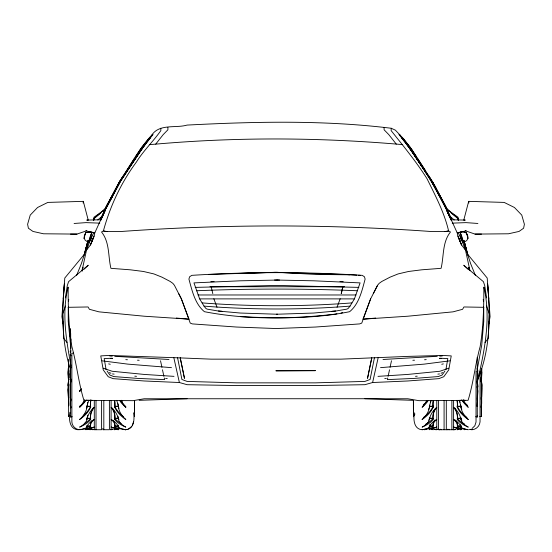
<?xml version="1.0" encoding="UTF-8"?>
<svg xmlns="http://www.w3.org/2000/svg" width="552" height="552" viewBox="0 0 552 552"><rect width="100%" height="100%" fill="white"/><g stroke="black" fill="none" stroke-linecap="round" stroke-linejoin="round"><path stroke-width="0.83" d="M68.262 307.05L68.241 321.416L70.877 348.422M481.599 403.422L481.572 388.153M477.542 398.033L477.784 385.068L477.232 380.908M481.772 383.688L481.599 395.784L481.137 398.102M481.689 397.054L481.855 385.441L481.116 380.411M70.276 328.964L70.111 335.989L70.973 340.101M70.194 335.989L70.359 328.964M477.542 377.74L477.784 370.716L477.273 368.246M481.855 368.888L481.599 376.133L481.061 377.72M70.111 333.056L70.214 329.199M70.194 333.056L70.297 329.199M477.542 379.824L477.701 373.649M481.855 371.917L481.599 378.279L481.061 379.748M119.377 181.822C130.113 166.29 138.635 149.026 151.69 135.205C159.418 123.434 175.543 128.444 187.087 125.083C255.031 121.585 323.555 119.956 391.216 128.257L391.147 130.624C403.533 146.266 416.346 161.757 427.048 178.751C435.356 195.691 444.305 212.382 448.597 230.915L450.46 231.985C442.166 242.404 444.015 256.1 441.089 268.327L421.645 269.818L408.604 271.467L398.109 273.923L390.091 277.145L381.818 281.458L379.134 283.369L377.596 285.26L370.613 298.894L362.988 319.166L407.831 316.213L453.054 311.845L462.569 309.306L463.949 306.967L483.793 307.312M68.71 415.194L68.62 416.629L68.62 359.283M72.243 416.719L70.601 417.022L70.684 415.628M134.529 414.876L134.446 416.712L134.446 400.414M104.983 210.402L105.066 209.042L107.764 203.819L107.254 204.757M104.977 210.415L105.391 208.38M70.677 369.75L69.814 367.391C61.369 340.184 62.1 311.756 64.411 283.735L61.914 316.689L63.225 324.072M83.131 203.019L83.311 201.356L47.838 202.411L37.564 207.49L30.236 215.094L27.6 224.278L28.4 228.231L32.975 231.44L43.518 233.786L76.963 234.096L86.74 230.757M68.717 384.834L68.124 389.815L68.696 405.748M68.703 385.662L68.206 389.815L68.779 405.748M70.401 388.594L70.276 404.209L70.932 407.969M70.387 389.401L70.359 404.209L70.884 407.217M488.775 324.072L490.086 316.689L487.202 278.022L467.834 254.513L463.963 240.562M68.758 378.886L68.124 383.688L68.372 397.054M68.738 379.686L68.206 383.688L68.372 395.784M70.194 385.068L70.966 379.245M133.515 421.811L132.273 425.647M68.124 385.441L68.731 381.246M68.206 385.441L68.696 382.087M70.428 385.144L70.276 398.033M70.587 383.516L70.946 381.073M68.524 301.144L68.779 299.46M65.357 297.963L67.268 285.708L68.572 281.679L88.244 265.229L84.07 269.203M445.899 369.647L447.824 358.552L439.709 358.227M477.149 406.465L477.701 391.009L477.225 386.986M477.225 406.465L477.784 391.009L477.204 386.179M481.006 407.3L481.689 403.422L481.654 388.153M477.149 370.019L481.737 345.097L483.759 321.416L483.738 307.05M105.494 208.194L104.935 211.085L103.824 213.376M374.422 357.793L370.088 379.479L364.913 381.411L315.461 382.853L236.539 382.853L187.087 381.411L181.912 379.479L177.578 357.793L109.096 355.447L100.761 355.902L103.258 369.909L108.226 376.726L113.146 378.644L144.169 380.977L179.379 382.522L187.087 384.696L236.539 385.517L315.461 385.517L364.913 384.696L372.621 382.522L407.831 380.977L438.854 378.644L443.773 376.726L448.741 369.909L451.239 355.902L442.904 355.447L407.831 356.392L340.86 359.152L211.14 359.152L177.578 357.793M477.238 398.302L477.701 385.068L477.156 380.908M477.169 399.048L477.625 396.798M477.169 400.221L477.625 398.033M481.137 399.303L481.599 397.054L481.855 383.688L481.027 378.086M68.758 365.838L68.179 371.303M68.683 366.597L68.206 368.888L68.372 376.133M70.973 366.597L70.111 370.716L70.276 377.74M70.877 367.425L70.194 370.716L70.359 377.74L70.884 379.279L70.111 385.068L70.359 398.033L70.96 400.945M82.069 270.508L86.512 250.118L92.032 235.732L94.378 232.337M387.745 377.968L387.394 379.61L414.455 378.396L438.302 376.561L442.083 375.043L444.946 370.999M388.104 376.333L389.526 369.778M390.057 367.315L391.478 360.76M372.621 382.522L378.168 357.696M477.176 382.75C484.263 351.783 491.432 318.663 483.856 287.171C483.842 307.002 483.407 326.97 480.13 346.663C475.217 364.327 473.443 382.895 468.089 400.324L418.913 400.669L407.831 398.765L364.913 398.723L144.169 398.765L133.087 400.669L83.911 400.324C78.556 382.895 76.783 364.327 71.87 346.663C68.593 326.97 68.158 307.002 68.144 287.171C61.458 312.908 66.337 340.163 70.973 365.866M85.429 250.615L87.996 240.589M93.343 219.71L93.985 217.205L105.391 209.208M465.26 230.757L475.037 234.096L508.482 233.786L519.025 231.44L523.6 228.231L524.4 224.278L521.764 215.094L514.436 207.49L504.162 202.411L468.689 201.356L463.749 220.179L465.232 220.089L450.839 219.765M90.687 240.72L92.032 235.732M85.436 250.622L88.127 240.707M100.788 213.065L94.192 218.399L93.736 220.034L94.192 218.399L104.714 208.994M84.042 255.259L87.871 241.334M88.037 240.562L84.166 254.513L64.798 278.022L63.204 298.763M93.736 220.041L94.192 218.399M68.8 369.461L68.124 371.917L68.289 378.279L68.834 379.748M277.028 280.071L240.327 280.802L193.959 282.886L199.638 298.887L204.033 306.112L205.903 308.451L207.11 309.12L218.406 311.052L240.327 313.039L277.028 314.226L313.722 313.039L335.644 311.052L346.939 309.12L348.146 308.451L350.023 306.112L354.418 298.887L360.097 282.886L313.722 280.802L274.523 280.009M91.515 234L92.039 232.309L88.969 232.082L85.663 232.661L85.187 234.283L85.712 232.647L89.044 231.992L92.115 232.199M89.465 240.92L90.19 238.457M85.346 233.662C82.848 237.491 84.27 241.334 89.141 242.1M83.911 238.574L85.712 232.647M88.686 241.334L81.337 263.718L76.576 275.517M89.189 239.734L90.963 234.11M91.805 232.737L88.658 242.528M104.597 211.161L104.535 211.526M477.094 379.279L477.625 377.74M65.44 305.98L62.645 314.088L63.825 338.493L66.985 342.509M70.276 354.584L70.111 355.046L71.139 355.771M70.194 355.046L70.359 354.584M370.613 298.894L361.76 323.086L359.669 323.907L315.461 327.039L276 328.53L236.539 327.039L192.331 323.907L190.24 323.086L181.387 298.894L174.404 285.26L172.866 283.369L170.182 281.458L161.909 277.145L153.891 273.923L143.396 271.467L130.355 269.818L110.911 268.327C107.985 256.1 109.834 242.404 101.54 231.985L103.403 230.915L107.412 231.619M477.853 379.21C490.473 348.981 490.431 315.806 487.588 283.735L488.796 298.763M477.094 381.253L477.625 379.824L477.784 373.649L477.121 371.268M481.144 379.748L481.689 378.279M337.037 307.25L340.191 298.798M86.512 250.118L90.411 244.998L94.661 234.255M100.526 219.482L105.46 208.29L119.66 181.491M93.702 237.077L90.411 244.998L93.109 238.781M102.051 217.778L105.618 209.16L121.82 179.089L126.442 172.1M104.818 210.602L105.149 209.822M100.954 219.979L105.611 209.098L112.401 196.547M91.929 241.307L92.591 239.803M93.247 238.305L94.233 236.063M105.308 209.456L110.779 198.064M105.577 208.856L107.274 205.172M94.482 233.537L105.625 209.173M100.471 219.661L105.563 208.69L120.881 180.083M100.947 218.53L105.556 208.649L120.778 180.207L146.142 142.54L142.14 146.922L135.702 156.513M107.923 203.812L110.324 198.941M100.471 220.255L101.961 217.198M105.618 207.925L107.04 205.178M105.701 207.773L106.087 207.014M373.304 293.65L377.596 285.26M106.35 206.503L108.22 202.915M108.088 203.164L108.682 202.046M105.218 208.897L119.743 181.394L123.124 176.116M119.418 181.767L108.606 202.198M105.563 208.732L120.985 179.966L146.142 142.54M413.372 400.483L413.448 416.712L414.966 413.931M83.138 267.292L82.31 268.803L82.31 271.122M447.106 429.725L447.582 429.214M121.585 179.503L142.816 147.529L153.049 134.495L151.69 135.205M119.605 181.553L134.667 158.12M121.378 179.848L145.838 143.016M140.546 150.868L150.158 137.959L148.771 138.662L138.38 152.324M160.784 128.257L160.853 130.624C153.194 141.471 143.416 150.724 136.358 162.109C121.109 182.664 110.083 206.241 103.403 230.915L105.77 231.536L120.736 231.523C224.071 224.091 327.929 224.091 431.264 231.523L446.23 231.536L448.597 230.915L444.588 231.619M149.261 144.631L155.712 144.134L163.199 134.619L167.898 129.796L167.898 127.395M485.015 342.509L488.175 338.493L489.355 314.088L486.56 305.98M145.97 142.809L149.896 138.09M131.686 426.482L128.492 428.973M460.485 234L459.961 232.309C467.572 228.528 471.843 241.39 462.859 242.1M97.801 219.958L102.258 216.087M71.139 350.934L70.111 351.652L70.359 352.114M472.036 428.531L474.83 425.771L476.031 422.045L476.031 371.006M441.062 373.262L442.614 372.579M448.741 368.191L439.909 371.254L407.831 374.428L377.989 376.361M126.539 429.594C134.308 428.559 134.605 418.692 133.543 412.82M127.74 429.352L125.525 429.725A55.062 6.693 0 0 1 122.958 429.332M441.752 364.279L443.339 363.899M457.097 232.916L466.143 230.826M336.913 313.812L335.271 314.136C291.877 319.084 247.434 320.015 204.412 311.694C194.939 303.959 192.027 290.469 188.922 279.091L189.591 276.78L191.841 275.344C248.579 271.75 305.47 271.75 362.209 275.344L364.458 276.78L365.127 279.091C362.022 290.469 359.117 303.959 349.644 311.694C313.75 318.973 276.745 318.483 240.327 316.613M341.019 312.998L342.661 312.673M449.901 360.829L424.177 364.127L380.528 367.646M469.49 429.332A55.062 6.693 0 0 0 472.036 429.725C476.176 429.511 479.805 425.965 480.047 421.811L480.047 371.758M447.465 211.526L447.403 211.161M437.874 374.118L439.509 373.939M350.023 306.112C301.489 309.941 252.561 309.941 204.033 306.112M332.062 311.3L335.644 310.976M363.195 319.166L375.691 318.055M155.712 144.134C237.905 136.917 320.567 137.413 402.739 144.631M351.893 302.91C302.11 306.657 251.94 306.657 202.156 302.91M415.511 376.319L417.222 376.181M68.206 307.312L88.051 306.967L89.431 309.306L98.946 311.845L144.169 316.213L189.012 319.166L181.387 298.894L178.696 293.65M424.557 359.752L426.206 359.628M439.413 358.641L441.062 358.524M74.099 223.47L85.981 222.628L99.76 223.132M459.885 232.199L462.955 231.992L466.288 232.647L466.813 234.283L466.337 232.661M437.26 356.316L382.998 359.483M439.758 356.143L442.255 355.978M412.848 360.277L414.524 360.201M196.395 290.766C250.118 288.517 303.938 288.517 357.655 290.766M195.215 287.385L277.028 285.412L358.841 287.385M384.744 378.479L386.372 378.417M187.087 398.723L139.145 400.324M452.24 223.132L466.019 222.628L477.901 223.47M208.339 274.468L274.972 272.302L346.138 274.599M210.85 281.692L214.093 281.617M277.456 314.136L276.593 314.136M235.559 273.468L277.028 272.302L316.344 274.447L349.858 274.806M101.161 219.765L86.767 220.089L88.251 220.179L83.311 201.356M459.457 400.49L464.97 400.324L459.809 400.324M356.047 294.975L198.009 294.975M70.456 234.11L76.963 234.096M209.995 286.75L344.558 286.75M199.638 298.887L354.418 298.887M188.805 319.166L176.309 318.055M73.637 353.183L71.87 353.183L71.87 422.045C72.084 425.371 74.492 428.373 77.666 429.352M92.191 400.324L87.03 400.324L92.543 400.49M412.855 400.324L364.913 398.723M79.633 419.479A51.674 30.015 0 0 0 90.611 407.307L90.631 406.237L86.961 406.237L86.961 407.307A45.712 26.551 0 0 1 79.626 419.472M125.78 419.479A51.674 30.015 0 0 1 114.802 407.307L114.781 406.237L118.452 406.237M429.221 407.321A45.712 26.551 0 0 0 429.428 406.237L433.12 406.237L433.12 407.307A40.689 31.381 0 0 1 433.341 400.531M468.268 419.479A51.674 30.015 0 0 1 457.291 407.307L457.27 406.237L460.941 406.237A45.712 26.551 0 0 0 461.161 407.321M116.644 400.359A44.339 34.196 0 0 1 118.445 407.307L118.452 406.513L114.781 406.513A40.689 31.381 0 0 0 114.754 401.09M118.473 419.472A46.906 16.857 0 0 0 125.78 427.124A52.771 18.968 0 0 1 114.809 419.465L114.781 418.223L118.452 418.223M429.221 418.906A46.906 16.857 0 0 0 429.421 418.223L433.12 418.223M461.168 418.906A46.906 16.857 0 0 1 460.961 418.223L457.27 418.223A52.771 18.968 0 0 0 464.646 424.157M433.12 418.402L429.449 418.402A45.712 26.551 0 0 1 429.67 417.319M457.27 418.402L460.941 418.402A45.712 26.551 0 0 0 460.72 417.319M118.452 425.827L114.781 425.875A43.387 15.594 0 0 0 113.519 420.679M429.449 425.875L433.12 425.827M460.941 425.875L457.27 425.827A53.406 6.493 0 0 0 461.582 427.213M118.204 428.559A53.406 6.493 0 0 0 114.809 429.725L114.781 428.386L116.983 428.386L114.781 428.435A44.112 5.361 0 0 0 114.747 427.545M457.27 428.386L459.471 428.386L457.27 428.435A53.406 6.493 0 0 1 457.829 428.152M94.827 429.725L101.596 429.725L101.596 400.635M455.145 429.725L438.509 429.725L438.509 400.635M475.037 234.096L481.544 234.11M277.028 279.961L279.533 280.043M112.291 358.227L104.176 358.552L106.101 369.647M339.963 281.617L343.206 281.727M165.628 378.417L167.256 378.479M171.472 367.646L127.822 364.127L102.099 360.829M137.476 360.201L139.152 360.277M174.011 376.361L144.169 374.428L112.09 371.254L103.258 368.191M347.788 274.689L356.861 275.172M358.51 275.255L360.159 275.344M169.002 359.483L114.74 356.316M109.745 355.978L112.242 356.143M110.938 358.524L112.587 358.641M125.794 359.628L127.443 359.752M134.778 376.181L136.489 376.319M218.406 310.976L221.987 311.3M112.491 373.939L114.126 374.118M433.085 427.117A53.406 6.493 0 0 1 422.128 429.725C413.731 429.228 413.241 419.071 414.359 412.82M77.922 429.725C69.276 429.194 68.793 418.74 69.931 412.296M479.66 416.318L481.351 416.629L481.351 404.057M475.658 416.719L477.301 417.022L477.218 357.254M85.857 230.826L94.903 232.916M108.661 363.899L110.248 364.279M440.655 429.187L441.358 429.725M109.386 372.579L110.938 373.262M391.216 128.257L395.384 130.168L403.947 139.201L411.481 148.992L425.074 170.126M400.31 135.205L398.951 134.495L409.184 147.529L430.415 179.503M446.609 209.208L458.015 217.205L458.657 219.71M451.529 219.661L446.437 208.69L431.015 179.966L405.858 142.54L409.86 146.922L416.298 156.513M448.928 429.214L449.397 429.725M451.212 213.065L457.808 218.399L458.263 220.041L457.808 218.399L447.286 208.994M449.742 216.087L454.199 219.958M467.93 269.203L463.756 265.229L483.428 281.679L484.732 285.708L486.643 297.963M402.104 138.09L406.031 142.809M396.288 144.134L388.801 134.619L384.102 129.796L384.102 127.395M469.931 270.508L465.488 250.118L461.569 244.978L458.891 238.781M413.62 152.324L403.229 138.662L401.842 137.959L411.454 150.868M406.162 143.016C423.101 167.428 439.468 192.524 451.046 219.979M107.053 370.999L109.917 375.043L113.698 376.561L137.545 378.396L164.606 379.61L164.255 377.968M457.622 232.337L459.968 235.732L465.488 250.118M405.858 142.54L431.222 180.207M425.557 172.1L430.18 179.089L446.375 209.173L457.518 233.537M417.333 158.12L432.623 181.822M428.876 176.116C437.391 189.998 444.96 204.544 451.474 219.482M442.925 201.307L434.417 185.196M431.119 180.083L446.437 208.69M442.89 201.238L446.934 209.042L447.023 210.415M432.582 181.767L435.99 188.211M432.34 181.491L446.782 208.897M443.78 202.915L445.492 206.193M444.436 204.171L446.299 207.773M445.547 206.303L446.823 208.808M448.176 213.376L447.065 211.085L446.506 208.194M450.039 217.198L451.529 220.255M444.077 203.812L441.221 198.064L446.692 209.456M446.444 208.649L451.053 218.53M445.347 206.489L446.423 208.856M457.767 236.063L458.753 238.305M459.409 239.803L461.589 244.998L458.298 237.077M446.851 209.822L447.182 210.602M449.942 217.709L446.382 209.16L449.949 217.778M475.424 275.517L470.663 263.718L463.314 241.334M457.339 234.255L460.071 241.307M213.859 298.798L217.019 307.25M70.884 381.253L70.359 379.824L70.194 373.649M70.801 381.253L70.276 379.824L70.111 373.649M68.834 377.72L68.234 373.718M463.342 242.528L460.195 232.737M461.037 234.11L462.811 239.734M468.089 238.574L466.288 232.647M461.81 238.457L462.535 240.92M464.128 241.334L467.958 255.259M457.808 218.399L458.257 220.048M463.873 240.707L466.564 250.622M459.968 235.732L461.313 240.72M464.004 240.589L466.571 250.615M211.174 286.647L212.803 293.623M173.832 357.696L179.379 382.522M160.522 360.76L161.943 367.315M162.474 369.778L163.896 376.333M477.19 368.246L477.701 370.716M68.289 397.054L68.752 399.303M70.359 396.798L70.96 399.8M68.289 395.784L68.752 398.102M469.4 270.349L468.862 267.292L469.007 269.666M483.221 299.46L483.476 301.144M481.033 380.411L481.406 382.922M477.19 382.702L477.784 386.766M477.232 383.516L477.701 386.766M468.689 201.356L468.869 203.019M446.934 209.042L447.017 210.402M481.351 416.629L481.268 368.584M477.218 415.628L477.301 417.022M68.206 371.917L68.372 378.279M481.351 378.658L481.351 382.012M460.941 406.237L460.941 407.307A45.712 26.551 0 0 0 468.268 419.472M460.941 418.223L460.941 419.472A46.906 16.857 0 0 0 468.268 427.124A52.771 18.968 0 0 1 457.297 419.465A42.138 24.474 0 0 0 453.606 407.307A45.712 26.551 0 0 1 460.927 419.472M460.941 425.827L460.941 427.117A46.906 16.857 0 0 0 453.613 419.465A43.387 15.594 0 0 1 457.256 427.117A53.406 6.493 0 0 0 468.262 429.725A47.596 5.782 0 0 1 460.968 427.117M453.599 400.635L453.599 429.725A47.596 5.782 0 0 0 455.524 429.332M451.881 400.635L451.881 429.725M446.306 400.635L446.306 429.725M444.084 400.635L444.084 429.725M436.784 400.635L436.784 429.725A47.596 5.782 0 0 1 434.859 429.332M429.449 406.237L429.449 407.307A45.712 26.551 0 0 1 422.114 419.472M429.449 418.223L429.449 419.472A46.906 16.857 0 0 1 422.121 427.124A52.771 18.968 0 0 0 433.092 419.465M422.121 429.725A47.596 5.782 0 0 0 429.421 427.117L429.449 425.827A47.596 5.782 0 0 1 429.214 426.061M413.448 400.483L413.448 416.712M134.529 400.414L134.529 415.325M120.053 401.214A50.411 38.881 0 0 0 125.787 407.314L125.794 406.513A50.411 38.881 0 0 1 120.053 400.421M118.48 427.117A47.596 5.782 0 0 0 125.773 429.725A53.406 6.493 0 0 1 114.809 427.117L114.781 425.827A53.406 6.493 0 0 0 119.094 427.213M111.111 400.635L111.111 429.725A47.596 5.782 0 0 0 113.036 429.332M109.393 400.635L109.393 429.725L102.865 429.725L102.865 428.38M103.817 400.635L103.817 429.725M96.02 400.635L96.02 429.725M94.295 400.635L94.295 429.725A47.596 5.782 0 0 1 92.37 429.332M90.631 425.827L90.631 427.117A43.387 15.594 0 0 1 94.288 419.472A46.906 16.857 0 0 0 86.981 427.117A47.596 5.782 0 0 1 79.633 429.725A53.406 6.493 0 0 0 90.597 427.117M86.961 419.472L86.961 418.223L90.631 418.223L90.631 419.472A42.138 24.474 0 0 1 94.295 407.307A45.712 26.551 0 0 0 86.974 419.472A46.906 16.857 0 0 1 79.633 427.124A52.771 18.968 0 0 0 90.604 419.465M86.961 427.117L86.961 425.827L90.631 425.875A43.387 15.594 0 0 1 91.894 420.679M70.684 333.367L70.601 417.022M125.504 429.725A49.066 5.962 0 0 1 123.538 429.318M116.851 428.752A55.062 6.693 0 0 0 114.202 429.725A45.471 5.527 0 0 0 114.305 429.263M117.983 429.725A49.066 5.962 0 0 1 118.48 429.249M116.086 428.545A49.066 5.962 0 0 1 117.928 429.725M112.36 429.083A45.471 5.527 0 0 1 110.4 429.725A49.066 5.962 0 0 0 112.373 429.318M89.507 428.573A45.471 5.527 0 0 0 89.286 429.725A55.062 6.693 0 0 0 87.368 428.994M91.08 429.083A45.471 5.527 0 0 0 93.046 429.725A49.066 5.962 0 0 1 91.066 429.318M84.96 429.249A49.066 5.962 0 0 1 85.463 429.725A49.066 5.962 0 0 1 86.015 429.249M79.902 429.318A49.066 5.962 0 0 1 77.935 429.725A55.062 6.693 0 0 0 80.482 429.332M427.02 429.332A55.062 6.693 0 0 1 424.474 429.725A49.066 5.962 0 0 0 426.434 429.318M431.491 429.249A49.066 5.962 0 0 1 431.995 429.725A49.066 5.962 0 0 1 432.547 429.249M439.578 429.725A45.471 5.527 0 0 1 437.612 429.083M439.571 429.725A49.066 5.962 0 0 1 437.605 429.318M435.818 429.725A45.471 5.527 0 0 1 435.673 429.263M460.837 429.263A45.471 5.527 0 0 1 460.685 429.725M460.471 428.573A45.471 5.527 0 0 1 460.672 428.807M434.596 429.235A55.062 6.693 0 0 1 435.776 429.725M458.891 429.083A45.471 5.527 0 0 1 456.932 429.725A49.066 5.962 0 0 0 458.905 429.318M464.515 429.725A49.066 5.962 0 0 1 465.019 429.249M463.956 429.249A49.066 5.962 0 0 1 464.46 429.725M472.036 429.725A49.066 5.962 0 0 1 470.069 429.318M460.734 429.725A55.062 6.693 0 0 1 461.907 429.235M125.78 419.472A45.712 26.551 0 0 1 118.466 407.307M118.425 429.725A47.596 5.782 0 0 0 111.131 427.117A44.112 5.361 0 0 1 114.768 429.725M118.432 427.117A46.906 16.857 0 0 0 111.124 419.465A43.387 15.594 0 0 1 114.768 427.117M118.48 429.725A47.596 5.782 0 0 1 118.963 429.263M113.022 429.104A44.112 5.361 0 0 1 111.118 429.725M118.438 419.472A45.712 26.551 0 0 0 111.124 407.3A42.138 24.474 0 0 1 114.775 419.472M114.809 428.386A53.406 6.493 0 0 1 115.34 428.152M94.288 429.725A44.112 5.361 0 0 1 92.384 429.104M87.209 428.559A53.406 6.493 0 0 1 90.597 429.725M86.443 429.263A47.596 5.782 0 0 1 86.933 429.725A47.596 5.782 0 0 1 94.282 427.117A44.112 5.361 0 0 0 90.645 429.725L90.631 428.386A44.112 5.361 0 0 1 90.659 427.545M125.787 407.307A44.339 34.196 0 0 1 121.495 401.069M117.949 403.698A44.339 34.196 0 0 1 118.445 406.513M90.066 428.152A53.406 6.493 0 0 1 90.597 428.386M80.889 390.119A49.321 45.057 0 0 1 79.619 391.458A43.146 39.413 0 0 0 81.537 388.649M118.963 408.397A45.712 26.551 0 0 1 118.673 407.321M122.22 401.58A44.339 34.196 0 0 1 121.495 400.276M90.604 418.223A52.771 18.968 0 0 1 84.339 423.556M90.597 425.827A53.406 6.493 0 0 1 86.319 427.213M121.074 423.556A52.771 18.968 0 0 1 114.809 418.223M123.31 416.615A51.674 30.015 0 0 1 114.802 406.237M90.611 406.237A51.674 30.015 0 0 1 83.248 415.677M86.319 399.896A50.411 38.881 0 0 1 79.626 407.314A44.339 34.196 0 0 0 84.566 399.745M86.968 407.307A44.339 34.196 0 0 1 88.769 400.359M92.95 408.156A42.138 24.474 0 0 0 90.638 418.402L86.961 418.402A45.712 26.551 0 0 1 87.181 417.319M90.631 407.307A40.689 31.381 0 0 1 90.852 400.531M86.733 418.906A46.906 16.857 0 0 1 86.443 419.582M86.981 425.875A46.906 16.857 0 0 1 87.188 425.192M87.464 416.242A45.712 26.551 0 0 1 87.823 415.173M80.613 405.327A44.339 34.196 0 0 1 79.626 406.52A50.411 38.881 0 0 0 85.36 400.421M114.554 400.531A40.689 31.381 0 0 1 114.775 407.307M117.942 416.242A45.712 26.551 0 0 1 118.438 418.402L114.781 418.402A42.138 24.474 0 0 0 112.456 408.156M90.852 399.738A40.689 31.381 0 0 0 90.631 406.513L86.961 406.513A44.339 34.196 0 0 1 87.175 405.106M118.225 425.192A46.906 16.857 0 0 1 118.432 425.875M118.963 419.582A46.906 16.857 0 0 1 118.68 418.906M86.733 407.321A45.712 26.551 0 0 1 86.45 408.397M87.464 403.698A44.339 34.196 0 0 1 87.823 402.311M80.606 389.553A43.146 39.413 0 0 1 79.619 390.94A49.321 45.057 0 0 0 80.889 389.602M433.099 407.307A51.674 30.015 0 0 1 422.121 419.479M433.134 429.725A44.112 5.361 0 0 1 436.777 427.117A47.596 5.782 0 0 0 429.47 429.725A47.596 5.782 0 0 0 428.932 429.263M429.47 427.117A46.906 16.857 0 0 1 436.77 419.465A43.387 15.594 0 0 0 433.134 427.117M429.697 428.559A53.406 6.493 0 0 1 433.085 429.725M436.777 429.725A44.112 5.361 0 0 1 434.872 429.104M429.463 419.472A45.712 26.551 0 0 1 436.777 407.3A42.138 24.474 0 0 0 433.127 419.472M432.554 428.152A53.406 6.493 0 0 1 433.085 428.386M455.51 429.104A44.112 5.361 0 0 1 453.613 429.725M460.692 428.559A53.406 6.493 0 0 0 457.297 429.725A44.112 5.361 0 0 0 453.613 427.117A47.596 5.782 0 0 1 460.913 429.725M460.968 429.725A47.596 5.782 0 0 1 461.451 429.263M426.399 401.069A44.339 34.196 0 0 1 422.114 407.307A50.411 38.881 0 0 0 427.848 401.214M429.456 407.307A44.339 34.196 0 0 1 431.257 400.359M429.663 405.106A44.339 34.196 0 0 0 429.456 406.513L433.12 406.513A40.689 31.381 0 0 1 433.147 401.09M430.312 402.311A44.339 34.196 0 0 1 430.746 400.931M428.938 408.397A45.712 26.551 0 0 1 428.58 409.467M455.51 420.051A43.387 15.594 0 0 1 457.366 425.219M460.43 424.516A46.906 16.857 0 0 1 460.713 425.192M433.092 418.223A52.771 18.968 0 0 1 425.737 424.157M428.938 419.582A46.906 16.857 0 0 1 428.58 420.251M433.023 428.214A44.112 5.361 0 0 1 433.147 427.545M433.099 406.237A51.674 30.015 0 0 1 423.384 417.526M467.006 417.526A51.674 30.015 0 0 1 457.291 406.237M461.582 399.896A50.411 38.881 0 0 0 468.275 407.314A44.339 34.196 0 0 1 463.335 399.745M459.133 400.359A44.339 34.196 0 0 1 460.934 407.307M454.945 408.156A42.138 24.474 0 0 1 457.373 417.36M457.042 400.531A40.689 31.381 0 0 1 457.263 407.307M461.81 420.251A46.906 16.857 0 0 1 461.451 419.582M457.235 427.545A44.112 5.361 0 0 1 457.366 428.214M461.81 409.467A45.712 26.551 0 0 1 461.451 408.397M459.637 400.931A44.339 34.196 0 0 1 460.078 402.311M460.72 405.106A44.339 34.196 0 0 1 460.934 406.513L457.27 406.513A40.689 31.381 0 0 0 457.242 401.09M467.289 405.327A44.339 34.196 0 0 1 466.364 404.105M433.023 425.219A43.387 15.594 0 0 1 434.872 420.051M467.006 405.368A50.411 38.881 0 0 1 462.541 400.421M433.085 425.827A53.406 6.493 0 0 1 428.807 427.213M433.016 417.36A42.138 24.474 0 0 1 434.872 409.142M427.848 400.421A50.411 38.881 0 0 1 423.377 405.368M429.677 425.192A46.906 16.857 0 0 1 429.96 424.516M424.026 404.105A44.339 34.196 0 0 1 423.101 405.327M461.168 426.061A47.596 5.782 0 0 1 460.968 425.827M371.765 357.841L367.549 378.223L371.765 357.841M342.875 286.612L341.246 293.657L342.875 286.647M315.316 370.647L276 370.806L315.316 370.647M90.631 428.386L88.423 428.386L90.631 428.435M433.12 428.386L430.912 428.386L433.12 428.435M184.451 378.223L180.235 357.841L184.451 378.223"/></g></svg>
